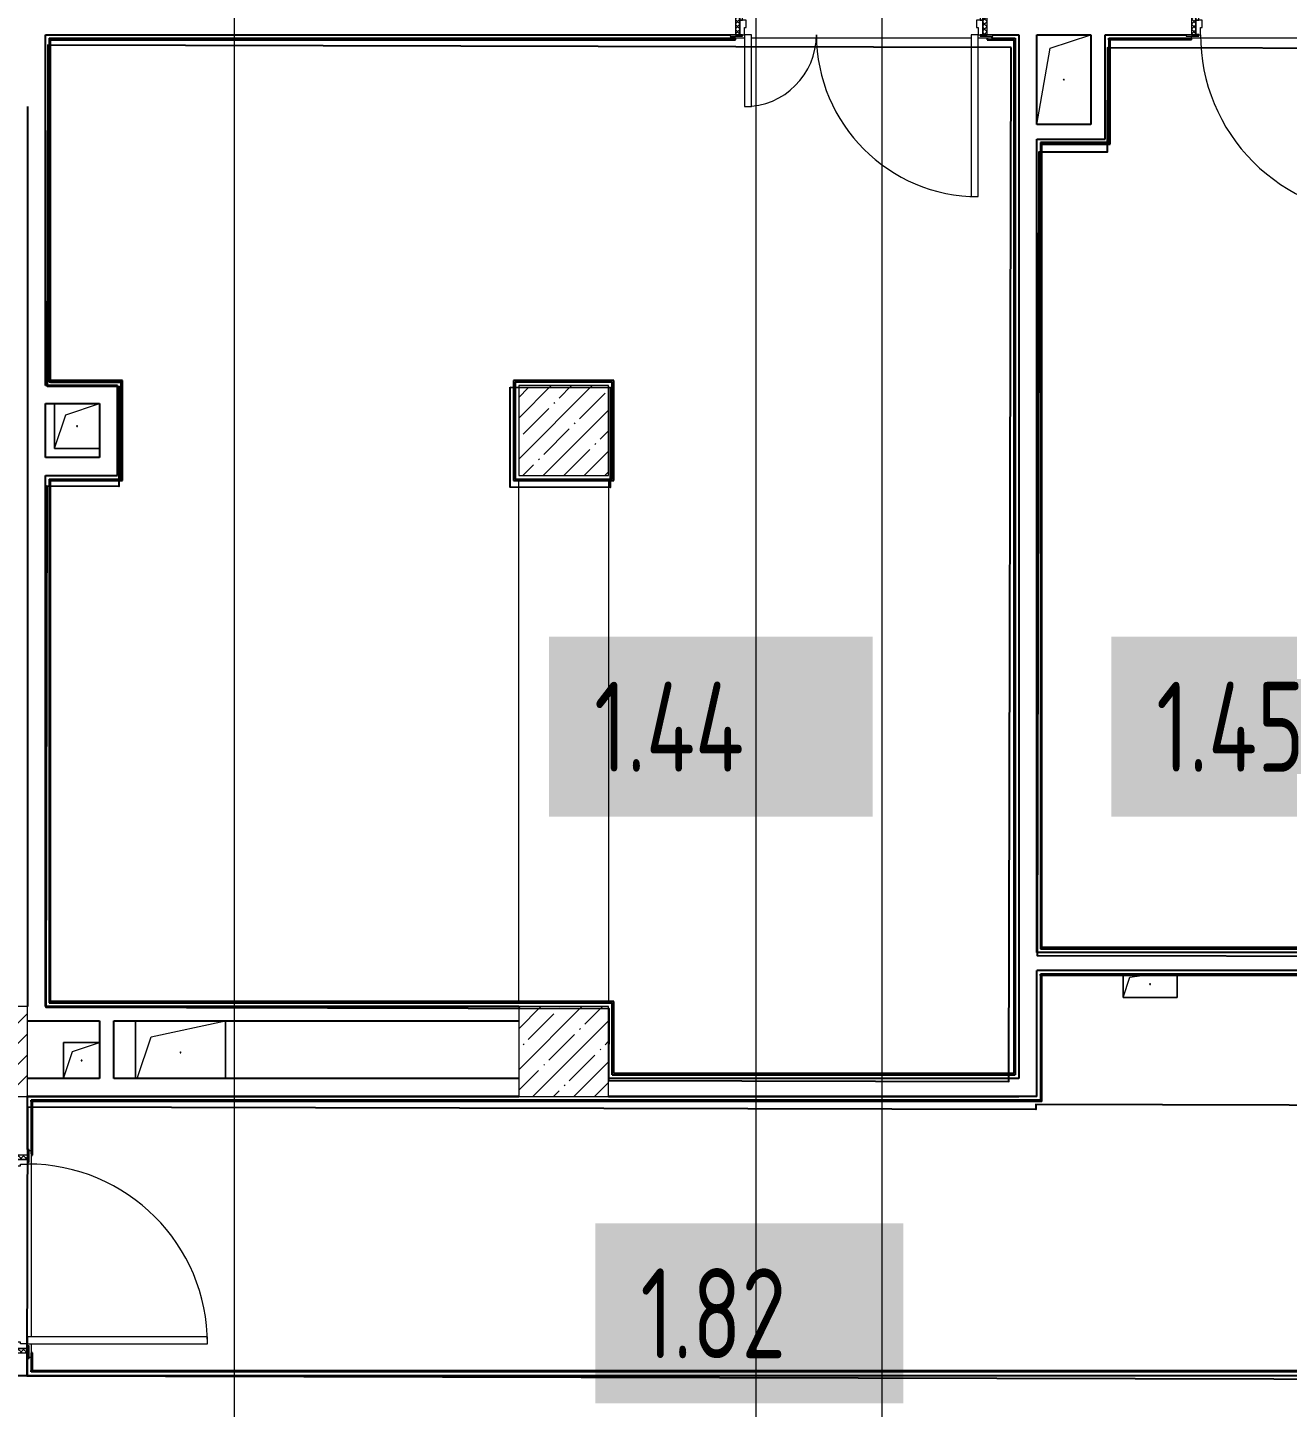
# Model space of a CAD drawing. Header units: millimetres. Extents: x 3914 to 443608, y -156176 to 78197.
# Drawn here: x 97067 to 104070, y -132690 to -125023 of the extents above; entities that cross this region are included whole.
import ezdxf

# ---------------------------------------------------------------- set-up
doc = ezdxf.new("R2010")
doc.units = ezdxf.units.MM
doc.linetypes.add('200_ШТРИХ__ш1_п0_6_', pattern=[160, 100, -60])
for name, color, linetype, lineweight in [('A-DOOR-1', 7, 'Continuous', 5), ('A-DOOR-2', 7, '200_ШТРИХ__ш1_п0_6_', 5), ('A-DOOR-FRAM-2', 7, 'Continuous', 5), ('A-FLOR', 7, 'Continuous', 9), ('A-GENM', 7, 'Continuous', 9), ('S-COLS-1', 7, 'Continuous', 5), ('Оси', 7, 'Continuous', 9)]:
    doc.layers.add(name, color=color, linetype=linetype, lineweight=lineweight)
doc.layers.add('A-DOOR-FRAM-1', color=7, linetype='Continuous', lineweight=5, true_color=0xc0c0c0)
doc.styles.add('СПДС', font='ГОСТ тип А.ttf', dxfattribs={"width": 0.9})
pattern_1 = [(135, (1751.41, 114.685), (-14.14214, -14.14214), []), (225, (1751.41, 114.685), (14.14214, -14.14214), [])]
pattern_2 = [(45, (-371.384, 114.685), (-14.1421, 14.1421), []), (135, (-371.384, 114.685), (-14.1421, -14.1421), [])]

# ---------------------------------------------------------------- blocks, each defined once
blk = doc.blocks.new('110_Дверь_СКБ_2Ст - Д-10а_п__ СОШ_Дв_1450x2100h_Горячий цех 2-32185694-Объем проектирования 1 этажа')
at = {"layer": 'A-DOOR-2'}
h = blk.add_hatch(dxfattribs=at)
h.set_pattern_fill('FP_56', color=256, style=0, pattern_type=2)
h.set_pattern_definition([(135, (1601.41, 114.685), (-14.14214, -14.14214), []), (225, (1601.41, 114.685), (14.14214, -14.14214), [])])
h.paths.add_polyline_path([(712.5, 50), (687.5, 50), (687.5, -50), (712.5, -50)])
at = {"layer": 'A-DOOR-FRAM-2'}
h = blk.add_hatch(dxfattribs=at)
h.set_pattern_fill('FP_57', color=256, style=0, pattern_type=2)
h.set_pattern_definition([(45, (-521.384, 114.685), (-14.1421, 14.1421), []), (135, (-521.384, 114.685), (-14.1421, -14.1421), [])])
h.paths.add_polyline_path([(-687.5, 50), (-687.5, -50), (-662.5, -50), (-662.5, 50)])
at = {"layer": 'A-DOOR-1'}
for p, q in [((-637.5, 950), (-637.5, 50)), ((-597.5, 950), (-637.5, 950)), ((-597.5, 50), (-597.5, 950)), ((662.5, 450), (622.5, 450)), ((622.5, 450), (622.5, 50)), ((662.5, 50), (662.5, 450)), ((-637.5, 50), (-597.5, 50)), ((622.5, 50), (662.5, 50))]:
    blk.add_line(p, q, dxfattribs=at)
for centre, radius, start, end in [((-637.5, 50), 900, 0, 90), ((662.5, 50), 400, 90, 180)]:
    blk.add_arc(centre, radius, start, end, dxfattribs=at)
at = {"layer": 'A-DOOR-FRAM-1'}
for p, q in [((-647.5, 58), (-717.5, 58)), ((-717.5, 58), (-717.5, 50)), ((-717.5, 50), (-647.5, 50)), ((-662.5, 50), (-687.5, 50)), ((-687.5, 50), (-687.5, -50)), ((-637.5, 50), (-662.5, 50)), ((-662.5, 50), (-662.5, -30)), ((-662.5, -50), (-662.5, 50)), ((-647.5, 50), (-647.5, 58)), ((-637.5, 10), (-637.5, 50)), ((-627.5, 10), (-637.5, 10)), ((-627.5, -30), (-627.5, 10)), ((662.5, 10), (652.5, 10)), ((652.5, 10), (652.5, -30)), ((662.5, 50), (662.5, 10)), ((687.5, 50), (662.5, 50)), ((742.5, 58), (672.5, 58)), ((672.5, 58), (672.5, 50)), ((672.5, 50), (742.5, 50)), ((687.5, -30), (687.5, 50)), ((712.5, 50), (687.5, 50)), ((687.5, 50), (687.5, -50)), ((712.5, -50), (712.5, 50)), ((742.5, 50), (742.5, 58)), ((-647.5, -50), (-717.5, -50)), ((-717.5, -50), (-717.5, -58)), ((-717.5, -58), (-647.5, -58)), ((-687.5, -50), (-662.5, -50)), ((-662.5, -30), (-627.5, -30)), ((-647.5, -30), (-662.5, -30)), ((-662.5, -30), (-662.5, -50)), ((-662.5, -50), (-647.5, -50)), ((-647.5, -50), (-647.5, -30)), ((-647.5, -58), (-647.5, -50)), ((652.5, -30), (687.5, -30)), ((687.5, -30), (672.5, -30)), ((672.5, -30), (672.5, -50)), ((672.5, -50), (687.5, -50)), ((742.5, -50), (672.5, -50)), ((672.5, -50), (672.5, -58)), ((672.5, -58), (742.5, -58)), ((687.5, -50), (687.5, -30)), ((687.5, -50), (712.5, -50)), ((742.5, -58), (742.5, -50))]:
    blk.add_line(p, q, dxfattribs=at)
blk = doc.blocks.new('110_Дверь_СКБ_1Ст_Внутренняя1 - Д-11п 1100x2100h_кладовые _все__ коридор _между помещениями блока столовой__ моечные _все_ 2-32102277-Объем проектирования 1 этажа')
at = {"layer": 'A-DOOR-2'}
h = blk.add_hatch(dxfattribs=at)
h.set_pattern_fill('FP_44', color=256, style=0, pattern_type=2)
h.set_pattern_definition(pattern_1)
h.paths.add_polyline_path([(537.5, -50), (562.5, -50), (562.5, 50), (537.5, 50)])
at = {"layer": 'A-DOOR-FRAM-2'}
h = blk.add_hatch(dxfattribs=at)
h.set_pattern_fill('FP_45', color=256, style=0, pattern_type=2)
h.set_pattern_definition(pattern_2)
h.paths.add_polyline_path([(-512.5, -50), (-512.5, 50), (-537.5, 50), (-537.5, -50)])
at = {"layer": 'A-DOOR-1'}
for p, q in [((-487.5, 1050), (-487.5, 50)), ((-447.5, 1050), (-487.5, 1050)), ((-447.5, 50), (-447.5, 1050)), ((-487.5, 50), (-447.5, 50))]:
    blk.add_line(p, q, dxfattribs=at)
blk.add_arc((-487.5, 50), 1000, 360, 90, dxfattribs=at)
at = {"layer": 'A-DOOR-FRAM-1'}
for p, q in [((-497.5, 58), (-567.5, 58)), ((-567.5, 58), (-567.5, 50)), ((-567.5, 50), (-497.5, 50)), ((-512.5, 50), (-537.5, 50)), ((-537.5, 50), (-537.5, -50)), ((-487.5, 50), (-512.5, 50)), ((-512.5, 50), (-512.5, -30)), ((-512.5, -50), (-512.5, 50)), ((-497.5, 50), (-512.5, 50)), ((-512.5, 50), (-512.5, 49)), ((-512.5, 49), (-497.5, 49)), ((-497.5, 50), (-497.5, 58)), ((-497.5, 49), (-497.5, 50)), ((-487.5, 10), (-487.5, 50)), ((-477.5, 10), (-487.5, 10)), ((-477.5, -30), (-477.5, 10)), ((512.5, 10), (502.5, 10)), ((502.5, 10), (502.5, -30)), ((512.5, 50), (512.5, 10)), ((537.5, 50), (512.5, 50)), ((592.5, 58), (522.5, 58)), ((522.5, 58), (522.5, 50)), ((537.5, 50), (522.5, 50)), ((522.5, 50), (522.5, 49)), ((522.5, 50), (592.5, 50)), ((522.5, 49), (537.5, 49)), ((537.5, -30), (537.5, 50)), ((562.5, 50), (537.5, 50)), ((537.5, 50), (537.5, -50)), ((537.5, 49), (537.5, 50)), ((562.5, -50), (562.5, 50)), ((592.5, 50), (592.5, 58)), ((-497.5, -50), (-567.5, -50)), ((-567.5, -50), (-567.5, -58)), ((-567.5, -58), (-497.5, -58)), ((-537.5, -50), (-512.5, -50)), ((-512.5, -30), (-477.5, -30)), ((-497.5, -30), (-512.5, -30)), ((-512.5, -30), (-512.5, -50)), ((-512.5, -50), (-497.5, -50)), ((-497.5, -50), (-497.5, -30)), ((-497.5, -58), (-497.5, -50)), ((502.5, -30), (537.5, -30)), ((537.5, -30), (522.5, -30)), ((522.5, -30), (522.5, -50)), ((522.5, -50), (537.5, -50)), ((592.5, -50), (522.5, -50)), ((522.5, -50), (522.5, -58)), ((522.5, -58), (592.5, -58)), ((537.5, -50), (537.5, -30)), ((537.5, -50), (562.5, -50)), ((592.5, -58), (592.5, -50))]:
    blk.add_line(p, q, dxfattribs=at)
blk = doc.blocks.new('BSC_Колонна _Прямоугольная - 500х500-V91-Объем проектирования 1 этажа')
at = {"layer": 'S-COLS-1'}
h = blk.add_hatch(dxfattribs=at)
h.set_pattern_fill('FP_109', color=256, style=0, pattern_type=2)
h.set_pattern_definition([(45, (-70560, -15400), (-114.04925, 114.04925), []), (45, (-70445.95, -15400), (-114.04925, 114.04925), [201.613, -40.323, 6.706, -33.617])])
h.paths.add_polyline_path([(-222.9, -250), (250, -250), (250, 250), (-250, 250), (-250, -250)])
for p, q in [((250, 250), (-250, 250)), ((-250, 250), (-250, -250)), ((250, -250), (250, 250)), ((-250, -250), (250, -250))]:
    blk.add_line(p, q, dxfattribs=at)
blk = doc.blocks.new('BSC_Колонна _Прямоугольная - 500х500-V92-Объем проектирования 1 этажа')
at = {"layer": 'S-COLS-1'}
h = blk.add_hatch(dxfattribs=at)
h.set_pattern_fill('FP_110', color=256, style=0, pattern_type=2)
h.set_pattern_definition([(45, (-73790, -15400), (-114.04925, 114.04925), []), (45, (-73675.95, -15400), (-114.04925, 114.04925), [201.613, -40.323, 6.706, -33.617])])
h.paths.add_polyline_path([(250, -250), (250, 250), (-250, 250), (-250, -250), (157.5, -250)])
for p, q in [((250, 250), (-250, 250)), ((-250, 250), (-250, -250)), ((250, -250), (250, 250)), ((-250, -250), (250, -250))]:
    blk.add_line(p, q, dxfattribs=at)
blk = doc.blocks.new('GM_Отверстие прямоугольное _в плите_ - Отверстие-V130-Объем проектирования 1 этажа')
at = {"layer": 'A-GENM'}
for p, q in [((-150, -75), (-150, 47)), ((-150, 47), (-150, -75)), ((-150, -75), (-112.5, 37.5)), ((-112.5, 37.5), (-46, 47)), ((150, 47), (150, -75)), ((150, -75), (150, 47)), ((150, -75), (-150, -75)), ((-150, -75), (150, -75))]:
    blk.add_line(p, q, dxfattribs=at)
for start, end in [(360, 180), (180, 360)]:
    blk.add_arc((0, 0), 2.5, start, end, dxfattribs=at)
blk = doc.blocks.new('BSC_Колонна _Прямоугольная - 500х500-V133-Объем проектирования 1 этажа')
at = {"layer": 'S-COLS-1'}
h = blk.add_hatch(dxfattribs=at)
h.set_pattern_fill('FP_135', color=256, style=0, pattern_type=2)
h.set_pattern_definition([(45, (-73790, -18850), (-114.04925, 114.04925), []), (45, (-73675.95, -18850), (-114.04925, 114.04925), [201.613, -40.323, 6.706, -33.617])])
h.paths.add_polyline_path([(157.5, -250), (250, -250), (250, 250), (-250, 250), (-250, -250)])
for p, q in [((250, 250), (-250, 250)), ((-250, 250), (-250, -250)), ((250, -250), (250, 250)), ((-250, -250), (250, -250))]:
    blk.add_line(p, q, dxfattribs=at)
blk = doc.blocks.new('GM_Отверстие прямоугольное _в плите_ - Отверстие-V161-Объем проектирования 1 этажа')
at = {"layer": 'A-GENM'}
for p, q in [((-100, -100), (-100, 100)), ((-100, 100), (100, 100)), ((100, 100), (-100, 100)), ((-100, 100), (-100, -100)), ((-50, 50), (100, 100)), ((-100, -100), (-50, 50))]:
    blk.add_line(p, q, dxfattribs=at)
for start, end in [(360, 180), (180, 360)]:
    blk.add_arc((0, 0), 2.5, start, end, dxfattribs=at)
blk = doc.blocks.new('GM_Отверстие прямоугольное _в плите_ - Отверстие-21958087-Объем проектирования 1 этажа')
at = {"layer": 'A-GENM'}
for p, q in [((-250, -145), (-250, 175)), ((-250, 175), (-250, -145)), ((-162.5, 87.5), (250, 175)), ((250, 175), (250, -145)), ((250, -145), (250, 175)), ((-240, -145), (-162.5, 87.5))]:
    blk.add_line(p, q, dxfattribs=at)
for start, end in [(360, 180), (180, 360)]:
    blk.add_arc((0, 0), 2.5, start, end, dxfattribs=at)
blk = doc.blocks.new('GM_Отверстие прямоугольное _в плите_ - Отверстие-21606385-Объем проектирования 1 этажа')
at = {"layer": 'A-GENM'}
for p, q in [((-75, 175), (150, 250)), ((-149.7, -248.3), (-75, 175))]:
    blk.add_line(p, q, dxfattribs=at)
for start, end in [(360, 180), (180, 360)]:
    blk.add_arc((0, 0), 2.5, start, end, dxfattribs=at)
blk = doc.blocks.new('110_Дверь_СКБ_1Ст_Внутренняя1 - Д-12 EIW 1100x2100h_кладовые _все__ коридор _между помещениями блока столовой__ моечные _все_-32933558-Объем проектирования 1 этажа')
at = {"layer": 'A-DOOR-2'}
h = blk.add_hatch(dxfattribs=at)
h.set_pattern_fill('FP_44', color=256, style=0, pattern_type=2)
h.set_pattern_definition(pattern_1)
h.paths.add_polyline_path([(562.5, 50), (537.5, 50), (537.5, -50), (562.5, -50)])
at = {"layer": 'A-DOOR-FRAM-2'}
h = blk.add_hatch(dxfattribs=at)
h.set_pattern_fill('FP_45', color=256, style=0, pattern_type=2)
h.set_pattern_definition(pattern_2)
h.paths.add_polyline_path([(-512.5, 50), (-537.5, 50), (-537.5, -50), (-512.5, -50)])
at = {"layer": 'A-DOOR-1'}
for p, q in [((512.5, 1050), (472.5, 1050)), ((472.5, 1050), (472.5, 50)), ((512.5, 50), (512.5, 1050)), ((472.5, 50), (512.5, 50))]:
    blk.add_line(p, q, dxfattribs=at)
blk.add_arc((512.5, 50), 1000, 90, 180, dxfattribs=at)
at = {"layer": 'A-DOOR-FRAM-1'}
for p, q in [((-497.5, 58), (-567.5, 58)), ((-567.5, 58), (-567.5, 50)), ((-567.5, 50), (-497.5, 50)), ((-512.5, 50), (-537.5, 50)), ((-537.5, 50), (-537.5, -50)), ((-487.5, 50), (-512.5, 50)), ((-512.5, 50), (-512.5, -30)), ((-512.5, -50), (-512.5, 50)), ((-497.5, 50), (-512.5, 50)), ((-512.5, 50), (-512.5, 49)), ((-512.5, 49), (-497.5, 49)), ((-497.5, 50), (-497.5, 58)), ((-497.5, 49), (-497.5, 50)), ((-487.5, 10), (-487.5, 50)), ((-477.5, 10), (-487.5, 10)), ((-477.5, -30), (-477.5, 10)), ((512.5, 10), (502.5, 10)), ((502.5, 10), (502.5, -30)), ((512.5, 50), (512.5, 10)), ((537.5, 50), (512.5, 50)), ((592.5, 58), (522.5, 58)), ((522.5, 58), (522.5, 50)), ((537.5, 50), (522.5, 50)), ((522.5, 50), (522.5, 49)), ((522.5, 50), (592.5, 50)), ((522.5, 49), (537.5, 49)), ((537.5, -30), (537.5, 50)), ((562.5, 50), (537.5, 50)), ((537.5, 50), (537.5, -50)), ((537.5, 49), (537.5, 50)), ((562.5, -50), (562.5, 50)), ((592.5, 50), (592.5, 58)), ((-497.5, -50), (-567.5, -50)), ((-567.5, -50), (-567.5, -58)), ((-567.5, -58), (-497.5, -58)), ((-537.5, -50), (-512.5, -50)), ((-512.5, -30), (-477.5, -30)), ((-497.5, -30), (-512.5, -30)), ((-512.5, -30), (-512.5, -50)), ((-512.5, -50), (-497.5, -50)), ((-497.5, -50), (-497.5, -30)), ((-497.5, -58), (-497.5, -50)), ((502.5, -30), (537.5, -30)), ((537.5, -30), (522.5, -30)), ((522.5, -30), (522.5, -50)), ((522.5, -50), (537.5, -50)), ((592.5, -50), (522.5, -50)), ((522.5, -50), (522.5, -58)), ((522.5, -58), (592.5, -58)), ((537.5, -50), (537.5, -30)), ((537.5, -50), (562.5, -50)), ((592.5, -58), (592.5, -50))]:
    blk.add_line(p, q, dxfattribs=at)
blk = doc.blocks.new('GM_Отверстие прямоугольное _в плите_ - Отверстие-V203-Объем проектирования 1 этажа')
at = {"layer": 'A-GENM'}
for p, q in [((-125, -125), (-125, 125)), ((-125, 125), (-125, -125)), ((-62.5, 62.5), (125, 125)), ((-125, -125), (-62.5, 62.5)), ((125, -125), (-125, -125)), ((-125, -125), (125, -125))]:
    blk.add_line(p, q, dxfattribs=at)
for start, end in [(360, 180), (180, 360)]:
    blk.add_arc((0, 0), 2.5, start, end, dxfattribs=at)

msp = doc.modelspace()

# ---------------------------------------------------------------- linework, layer by layer
for p, q in [((97167, -127012.7), (97167, -125062.7)), ((97167, -125062.7), (100971.8, -125062.7)), ((97187, -125082.7), (100976.8, -125082.7)), ((97187, -125082.7), (97187, -126992.7)), ((97195, -125090.7), (101001.8, -125090.7)), ((97195, -126984.7), (97195, -125090.7)), ((101001.8, -125082.7), (100976.8, -125082.7)), ((101001.8, -125090.7), (101001.8, -125082.7)), ((102401.8, -125082.7), (102401.8, -125090.7)), ((102401.8, -125090.7), (102548.8, -125090.7)), ((102426.8, -125082.7), (102425.8, -125082.7)), ((102426.8, -125070.7), (102426.8, -125082.7)), ((102426.8, -125082.7), (102556.8, -125082.7)), ((102431.8, -125062.7), (102576.8, -125062.7)), ((102548.8, -125090.7), (102548.8, -130834.7)), ((102556.8, -125082.7), (102556.8, -130842.7)), ((102576.8, -125062.7), (102576.8, -130862.7)), ((102676.8, -125562.7), (102676.8, -125062.7)), ((102676.8, -125062.7), (102976.5, -125062.7)), ((102976.5, -125062.7), (102976.5, -125562.7)), ((103056.5, -125062.7), (103506.8, -125062.7)), ((103056.5, -125642.7), (103056.5, -125062.7)), ((103076.5, -125082.7), (103536.8, -125082.7)), ((103076.5, -125090.7), (103076.5, -125082.7)), ((103076.5, -125090.7), (103076.5, -125662.7)), ((103536.8, -125090.7), (103076.5, -125090.7)), ((103084.5, -125670.7), (103084.5, -125090.7)), ((103536.8, -125090.7), (103536.8, -125082.7)), ((97067, -125462.7), (97067, -130462.7)), ((102976.5, -125562.7), (102676.8, -125562.7)), ((102676.8, -130162.7), (102676.8, -125642.7)), ((102676.8, -125642.7), (103056.5, -125642.7)), ((103056.5, -125662.7), (102696.8, -125662.7)), ((102696.8, -125662.7), (102696.8, -130142.7)), ((102704.8, -125670.7), (103084.5, -125670.7)), ((102704.8, -130134.7), (102704.8, -125670.7)), ((103076.5, -125662.7), (103056.5, -125662.7)), ((97567, -127012.7), (97167, -127012.7)), ((97195, -126992.7), (97187, -126992.7)), ((97595, -126984.7), (97195, -126984.7)), ((97195, -126992.7), (97587, -126992.7)), ((97567, -127512.7), (97567, -127012.7)), ((97587, -127532.7), (97587, -126992.7)), ((97595, -127540.7), (97595, -126984.7)), ((100325, -126984.7), (99769, -126984.7)), ((99769, -126984.7), (99769, -127540.7)), ((100317, -126992.7), (99777, -126992.7)), ((99777, -126992.7), (99777, -127532.7)), ((100317, -127532.7), (100317, -126992.7)), ((100325, -127540.7), (100325, -126984.7)), ((97167, -127412.7), (97167, -127112.7)), ((97167, -127112.7), (97467, -127112.7)), ((97467, -127112.7), (97467, -127412.7)), ((97467, -127412.7), (97167, -127412.7)), ((97167, -130462.7), (97167, -127512.7)), ((97167, -127512.7), (97567, -127512.7)), ((97187, -127532.7), (97587, -127532.7)), ((97187, -127532.7), (97187, -130442.7)), ((97195, -127540.7), (97595, -127540.7)), ((97195, -130434.7), (97195, -127540.7)), ((99769, -127540.7), (100325, -127540.7)), ((99777, -127532.7), (100317, -127532.7)), ((104836.8, -130162.7), (102676.8, -130162.7)), ((102696.8, -130142.7), (104816.8, -130142.7)), ((104808.8, -130134.7), (102704.8, -130134.7)), ((102676.8, -130962.7), (102676.8, -130262.7)), ((104837, -130262.7), (102676.8, -130262.7)), ((102696.8, -130290.7), (102696.8, -130282.7)), ((104817, -130282.7), (102696.8, -130282.7)), ((102696.8, -130290.7), (102696.8, -130982.7)), ((104809, -130290.7), (102696.8, -130290.7)), ((102704.8, -130990.7), (102704.8, -130290.7)), ((99797, -130462.7), (97167, -130462.7)), ((97187, -130442.7), (100317, -130442.7)), ((100325, -130434.7), (97195, -130434.7)), ((100317, -130842.7), (100317, -130442.7)), ((100325, -130834.7), (100325, -130434.7)), ((97067, -130542.7), (97467, -130542.7)), ((97467, -130542.7), (97467, -130862.7)), ((97547, -130862.7), (97547, -130542.7)), ((97547, -130542.7), (99797, -130542.7)), ((97467, -130862.7), (97067, -130862.7)), ((99797, -130862.7), (97547, -130862.7)), ((102576.8, -130862.7), (100297, -130862.7)), ((100317, -130842.7), (102556.8, -130842.7)), ((102548.8, -130834.7), (100325, -130834.7)), ((97067, -130962.7), (99797, -130962.7)), ((97067, -131257.7), (97067, -130962.7)), ((99797, -130962.7), (97067, -130962.7)), ((97087, -130990.7), (97087, -130982.7)), ((102676.8, -130982.7), (97087, -130982.7)), ((97087, -130990.7), (97087, -131280.3)), ((102704.8, -130990.7), (97087, -130990.7)), ((97095, -131287.7), (97095, -130990.7)), ((100297, -130962.7), (102576.8, -130962.7)), ((102676.8, -130962.7), (100297, -130962.7)), ((102696.8, -130982.7), (102676.8, -130982.7)), ((97087, -131287.7), (97095, -131287.7)), ((97087, -132387.7), (97087, -132484.7)), ((97095, -132387.7), (97087, -132387.7)), ((97095, -132484.7), (97095, -132387.7)), ((97067, -132512.7), (97067, -132417.7)), ((92817, -132512.7), (111367, -132512.7)), ((97087, -132492.7), (97087, -132484.7)), ((97087, -132484.7), (111397, -132484.7)), ((111397, -132492.7), (97087, -132492.7))]:
    msp.add_line(p, q)
at = {"flags": 128}
for points in [[(102534.2, -125134.4), (97180.4, -125121.8), (97176, -127015.8), (97576, -127016.7), (97574.7, -127572.7), (97174.7, -127571.8), (97167.9, -130465.8), (100297.9, -130473.1), (100296.9, -130873.1), (102520.7, -130878.3)], [(104794.2, -125139.7), (103069.9, -125135.6), (103068.6, -125715.6), (102688.9, -125714.7), (102678.4, -130178.7), (104782.4, -130183.6)], [(99750, -127021.8), (100306, -127023.1), (100304.7, -127579.1), (99748.7, -127577.8)], [(107254.5, -131045.5), (107254.6, -131017.5), (105332.6, -131012.9), (105332.6, -131040.9), (104784.6, -131039.7), (104784.6, -131011.7), (102672.4, -131006.7), (102672.4, -131034.7), (97066.6, -131021.5), (97063.1, -132515.5), (112467, -132551.7), (112472.8, -130107.7), (111228.8, -130104.8), (111226.5, -131054.8)]]:
    msp.add_lwpolyline(points, close=True, dxfattribs=at)
at = {"layer": 'A-FLOR'}
for p, q in [((100976.8, -125082.7), (100976.8, -125070.7)), ((101051.8, -125082.7), (101001.8, -125082.7)), ((102311.8, -125082.7), (101091.8, -125082.7)), ((102425.8, -125082.7), (102351.8, -125082.7)), ((102425.8, -125070.7), (102425.8, -125082.7)), ((103536.8, -125082.7), (103536.8, -125070.7)), ((104546.8, -125082.7), (103536.8, -125082.7)), ((99797, -130434.7), (99797, -127540.7)), ((100297, -127540.4), (100297, -130434.7)), ((97075, -131262.7), (97087, -131262.7)), ((97087, -131280.3), (97087, -132297.7)), ((97087, -132337.7), (97087, -132387.7)), ((97087, -132412.7), (97075, -132412.7))]:
    msp.add_line(p, q, dxfattribs=at)
at = {"layer": 'Оси'}
for points in [[(101817, -148019), (101817, -143019), (101817, -123534.7), (101817, -118534.7)], [(98217, -148019), (98217, -143019), (98217, -123714.7), (98217, -118714.7)], [(101117, -148019), (101117, -143019), (101117, -123714.7), (101117, -118714.7)]]:
    msp.add_lwpolyline(points, dxfattribs=at)

# ---------------------------------------------------------------- block references
for name, p, rotation in [('110_Дверь_СКБ_2Ст - Д-10а_п__ СОШ_Дв_1450x2100h_Горячий цех 2-32185694-Объем проектирования 1 этажа', (101714.3, -125012.7), 180), ('110_Дверь_СКБ_1Ст_Внутренняя1 - Д-11п 1100x2100h_кладовые _все__ коридор _между помещениями блока столовой__ моечные _все_ 2-32102277-Объем проектирования 1 этажа', (104099.3, -125012.7), 180), ('110_Дверь_СКБ_1Ст_Внутренняя1 - Д-12 EIW 1100x2100h_кладовые _все__ коридор _между помещениями блока столовой__ моечные _все_-32933558-Объем проектирования 1 этажа', (97017, -131825.2), 270)]:
    msp.add_blockref(name, p, dxfattribs=dict(rotation=rotation))
for name, p in [('GM_Отверстие прямоугольное _в плите_ - Отверстие-21606385-Объем проектирования 1 этажа', (102826.5, -125312.7)), ('BSC_Колонна _Прямоугольная - 500х500-V133-Объем проектирования 1 этажа', (100047, -127262.7)), ('GM_Отверстие прямоугольное _в плите_ - Отверстие-V203-Объем проектирования 1 этажа', (97342, -127237.7)), ('GM_Отверстие прямоугольное _в плите_ - Отверстие-V130-Объем проектирования 1 этажа', (103306.8, -130337.7)), ('BSC_Колонна _Прямоугольная - 500х500-V91-Объем проектирования 1 этажа', (96817, -130712.7)), ('BSC_Колонна _Прямоугольная - 500х500-V92-Объем проектирования 1 этажа', (100047, -130712.7)), ('GM_Отверстие прямоугольное _в плите_ - Отверстие-21958087-Объем проектирования 1 этажа', (97917, -130717.7)), ('GM_Отверстие прямоугольное _в плите_ - Отверстие-V161-Объем проектирования 1 этажа', (97367, -130762.7))]:
    msp.add_blockref(name, p)

# ---------------------------------------------------------------- texts
at = {"char_height": 500, "attachment_point": 1, "style": 'СПДС', "bg_fill": 1, "box_fill_scale": 1.5, "bg_fill_color": 7, "bg_fill_true_color": 16777215, "bg_fill_transparency": 0}
for s, insert, width in [('1.44', (100216.1, -128658.2), 1298.734), ('1.45', (103340.8, -128658.2), 1255.443), ('1.82', (100473.5, -131917.3), 1212.151)]:
    msp.add_mtext(s, dxfattribs=dict(at, insert=insert, width=width))

doc.saveas('drawing.dxf')
